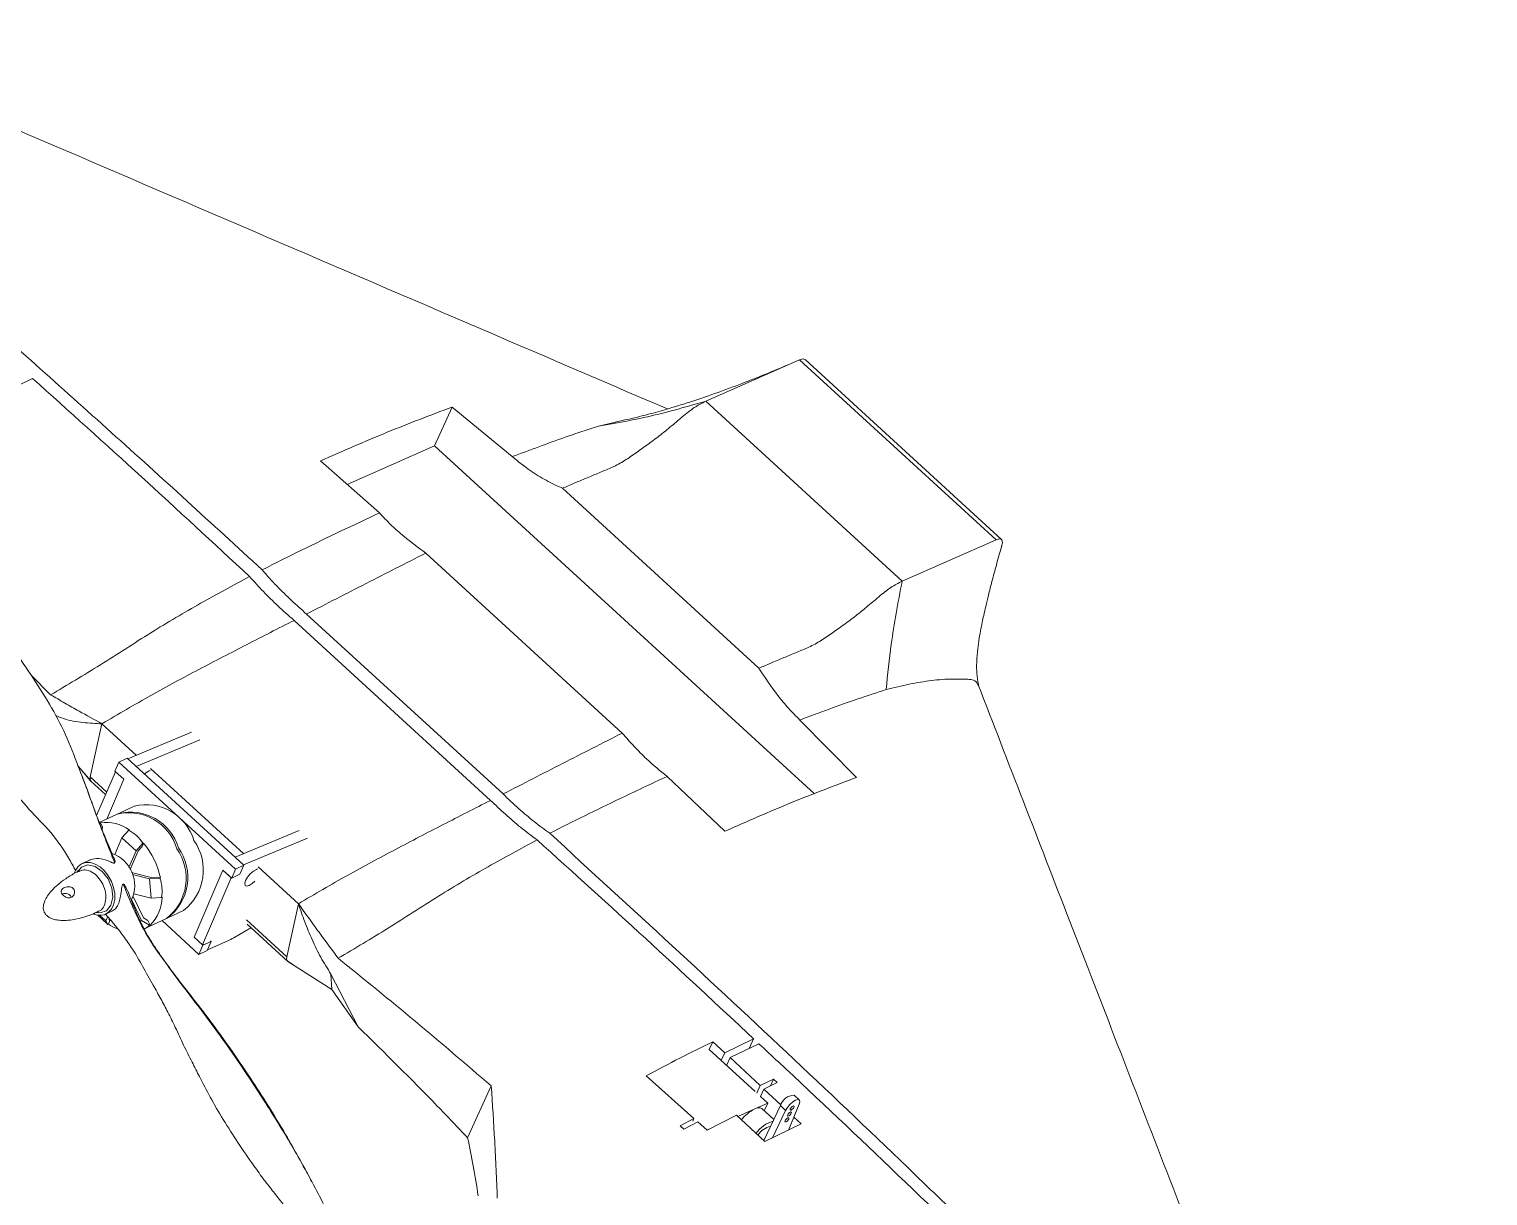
# Model space of a CAD drawing. Header units: inches. Extents: x 0 to 10.7, y 0 to 8.2.
# Drawn here: x 5.4601 to 5.5298, y 5.0253 to 5.0811 of the extents above; entities that cross this region are included whole.
import ezdxf

# ---------------------------------------------------------------- set-up
doc = ezdxf.new("R2010")
doc.units = ezdxf.units.IN
doc.header["$MEASUREMENT"] = 0

msp = doc.modelspace()

# ---------------------------------------------------------------- linework, layer by layer
at = {"color": 7, "linetype": 'Continuous', "lineweight": 15}
for p, q in [((5.4969236672, 5.0652512286), (5.4924382895, 5.063267978)), ((5.5063174024, 5.0566471705), (5.4969236672, 5.0652512286)), ((5.5065950095, 5.0566503673), (5.4971872226, 5.0652672247)), ((5.4588788801, 5.0636936293), (5.4602609287, 5.0643578907)), ((5.5018320235, 5.0546639666), (5.4924382895, 5.063267978)), ((5.4803168928, 5.0629906344), (5.4794758907, 5.061137705)), ((5.4803168928, 5.0629906344), (5.4831932384, 5.0606220501)), ((5.4873136467, 5.0620743535), (5.48812173, 5.0622660451)), ((5.4794758907, 5.061137705), (5.475298389, 5.0592906353)), ((5.4976362812, 5.0445040039), (5.4794758907, 5.061137705)), ((5.4768426508, 5.0579284316), (5.474020904, 5.0604174827)), ((5.4949829602, 5.0505042359), (5.4855892262, 5.0591082473)), ((5.5063174024, 5.0566471705), (5.5018320235, 5.0546639666)), ((5.506578167, 5.0563092875), (5.5065919265, 5.0563584191)), ((5.4790541218, 5.0560081126), (5.488447857, 5.0474040546)), ((5.4727600386, 5.0527919161), (5.4821537648, 5.0441879018)), ((5.4827510033, 5.0444924686), (5.4733572694, 5.05309648)), ((5.4611204883, 5.0492306297), (5.4601921063, 5.050178593)), ((5.463576412, 5.0478486719), (5.4630170421, 5.0453070735)), ((5.4652239809, 5.0463396054), (5.463576412, 5.0478486719)), ((5.4969425039, 5.0480286338), (5.4996483067, 5.0452843366)), ((5.4648190939, 5.0461698693), (5.4678653678, 5.0474466089)), ((5.4652172866, 5.0458051554), (5.4682636355, 5.0470818783)), ((5.4624378032, 5.0458300325), (5.4630216089, 5.0451449916)), ((5.4630367239, 5.045126593), (5.4624397586, 5.0458275421)), ((5.4643839292, 5.0460173547), (5.4641968556, 5.0455816449)), ((5.4643839292, 5.0460173547), (5.4647811119, 5.0462046481)), ((5.469966071, 5.0409044235), (5.4643839292, 5.0460173547)), ((5.4703633287, 5.0410917001), (5.4647811119, 5.0462046481)), ((5.470358142, 5.0416370247), (5.4659052619, 5.0457155862)), ((5.4630433249, 5.0451106704), (5.4637510824, 5.044462422)), ((5.4633226398, 5.0434645253), (5.4642217871, 5.0455588183)), ((5.4638051591, 5.0432960785), (5.4646199798, 5.0451941044)), ((5.4646199798, 5.0451941044), (5.4641968556, 5.0455816449)), ((5.4642217871, 5.0455588183), (5.4646199798, 5.0451941044)), ((5.4658272732, 5.0455920677), (5.4658824691, 5.0456121925)), ((5.4933523851, 5.0427111651), (5.490591915, 5.0453350619)), ((5.4651215312, 5.0439168525), (5.4643789221, 5.0435666873)), ((5.4643029823, 5.0435308189), (5.4634516725, 5.0431294037)), ((5.463477664, 5.0431009627), (5.4635036176, 5.0431132267)), ((5.4636050367, 5.042904391), (5.4635036176, 5.0431132267)), ((5.4635898712, 5.0427804411), (5.4636050367, 5.042904391)), ((5.4641908598, 5.0415990325), (5.4645316192, 5.0423888152)), ((5.4645316192, 5.0423888152), (5.4648620207, 5.042756189)), ((5.4652067061, 5.0417689356), (5.4645316192, 5.0423888152)), ((5.4648879677, 5.0427684034), (5.4648620207, 5.042756189)), ((5.469953255, 5.0414672885), (5.4729996039, 5.0427440114)), ((5.4703514398, 5.0411025716), (5.4733977966, 5.0423792975)), ((5.4640696689, 5.0416413931), (5.4639875734, 5.0418105184)), ((5.4648659388, 5.0409791499), (5.4652067061, 5.0417689356)), ((5.4653064549, 5.0417770561), (5.4649209318, 5.0408833797)), ((5.4652067061, 5.0417689356), (5.4655371076, 5.0421363094)), ((5.4654915602, 5.0419827612), (5.4653064549, 5.0417770561)), ((5.4655630546, 5.0421485237), (5.4654915602, 5.0419827612)), ((5.4655630546, 5.0421485237), (5.4655371076, 5.0421363094)), ((5.4624523166, 5.0408534752), (5.4623806188, 5.0407537547)), ((5.4629504017, 5.0413146669), (5.4626268115, 5.0411621107)), ((5.4693559482, 5.0408562375), (5.4679778046, 5.037646163)), ((5.4679786535, 5.0376480678), (5.4693559482, 5.0408562375)), ((5.4693559482, 5.0408562375), (5.4697541331, 5.0404915206)), ((5.4697790724, 5.040468697), (5.4693559482, 5.0408562375)), ((5.4697790724, 5.040468697), (5.469966071, 5.0409044235)), ((5.469966071, 5.0409044235), (5.4703633287, 5.0410917001)), ((5.4701762539, 5.040656037), (5.4703633287, 5.0410917001)), ((5.4709615015, 5.0408894672), (5.4710167051, 5.0409095949)), ((5.472970071, 5.0392446773), (5.471039423, 5.0410130054)), ((5.4649933707, 5.0407335686), (5.4659259457, 5.0405012948)), ((5.4658560361, 5.040431617), (5.4650321821, 5.040636774)), ((5.4663488877, 5.0404643786), (5.4658560361, 5.040431617)), ((5.4658560361, 5.040431617), (5.4659295477, 5.0395097584)), ((5.4659259457, 5.0405012948), (5.4662019212, 5.0405196662)), ((5.4662019212, 5.0405196662), (5.4663748426, 5.040476596)), ((5.4663488877, 5.0404643786), (5.4663748426, 5.040476596)), ((5.4683768397, 5.0372833043), (5.4697541331, 5.0404915206)), ((5.4701762539, 5.040656037), (5.4697790724, 5.040468697)), ((5.4649884823, 5.0394431694), (5.4654715625, 5.0384481771)), ((5.465562496, 5.0385668154), (5.4650650581, 5.0395913505)), ((5.4659295477, 5.0395097584), (5.4651057015, 5.0397149184)), ((5.4664224071, 5.039542523), (5.4659295477, 5.0395097584)), ((5.4664224071, 5.039542523), (5.4664483542, 5.0395547374)), ((5.4632819515, 5.038821522), (5.463414676, 5.0388127554)), ((5.4637637747, 5.0387510464), (5.4640873714, 5.0389036522)), ((5.4643939412, 5.0393152775), (5.4644035136, 5.0393446906)), ((5.4667337113, 5.03857323), (5.4674762532, 5.0389234149)), ((5.472970071, 5.0392446773), (5.4724107761, 5.0367030621)), ((5.463762685, 5.0384220347), (5.4634700432, 5.0386907736)), ((5.463762685, 5.0384220347), (5.4638520482, 5.0386290941)), ((5.4638639052, 5.0382582104), (5.463762685, 5.0384220347)), ((5.4638639052, 5.0382582104), (5.4638898588, 5.0382704744)), ((5.4639613544, 5.0384361903), (5.4638898588, 5.0382704744)), ((5.4639046935, 5.0385279266), (5.4639613544, 5.0384361903)), ((5.4654124808, 5.0384185401), (5.4654715625, 5.0384481771)), ((5.4654715625, 5.0384481771), (5.4658498293, 5.0382154127)), ((5.4657744335, 5.0384363994), (5.465562496, 5.0385668154)), ((5.4656006315, 5.0380388999), (5.4666576965, 5.0385373783)), ((5.4658757842, 5.03822763), (5.4657744335, 5.0384363994)), ((5.4658757842, 5.03822763), (5.4658498293, 5.0382154127)), ((5.4664493293, 5.0384391373), (5.4682138553, 5.0368229127)), ((5.4707020594, 5.0380957559), (5.4698739687, 5.0376180734)), ((5.470513359, 5.0382685561), (5.472451038, 5.0364937831)), ((5.4679797144, 5.0376470805), (5.4679778046, 5.037646163)), ((5.4679778046, 5.037646163), (5.4684009288, 5.0372586225)), ((5.4679786535, 5.0376480678), (5.4683768397, 5.0372833043)), ((5.4687981115, 5.0374459159), (5.4684009288, 5.0372586225)), ((5.468611113, 5.0370101893), (5.4687981115, 5.0374459159)), ((5.4695872357, 5.0374712928), (5.4686267075, 5.0370466054)), ((5.468773255, 5.0374687257), (5.4687981115, 5.0374459159)), ((5.4682138553, 5.0368229127), (5.4684009288, 5.0372586225)), ((5.4682138553, 5.0368229127), (5.468611113, 5.0370101893)), ((5.4684285448, 5.0373061284), (5.4683768397, 5.0372833043)), ((5.4724219113, 5.0365280041), (5.4727254564, 5.0363183809)), ((5.4724597936, 5.0364881694), (5.4745614439, 5.0351450461)), ((5.4745255352, 5.0358786587), (5.4758274546, 5.0333619677)), ((5.4745255352, 5.0358786587), (5.4745614439, 5.0351450461)), ((5.4745614439, 5.0351450461), (5.4758274546, 5.0333619677)), ((5.4927794386, 5.0326495294), (5.4926080682, 5.0322718275)), ((5.4927794386, 5.0326495294), (5.493346197, 5.0321237885)), ((5.493346197, 5.0321237885), (5.4947283193, 5.0327880799)), ((5.4936011602, 5.0318870506), (5.4949829593, 5.0325506911)), ((5.4947283193, 5.0327880799), (5.4945195007, 5.0323280978)), ((5.4926080682, 5.0322718275), (5.4948022749, 5.0302620387)), ((5.493346197, 5.0321237885), (5.4931769366, 5.0317507695)), ((5.4936011602, 5.0318870506), (5.4934329277, 5.0315162911)), ((5.4936011602, 5.0318870506), (5.4950382892, 5.0305507004)), ((5.4810589458, 5.0280536955), (5.4821848769, 5.0305346363)), ((5.4895925023, 5.0310136618), (5.491879302, 5.0289763927)), ((5.4950382892, 5.0305507004), (5.4948764658, 5.0301941159)), ((5.4950382892, 5.0305507004), (5.4956840638, 5.0308604033)), ((5.4952152474, 5.0303860486), (5.4950542488, 5.0300312635)), ((5.4958608875, 5.0306955079), (5.4952152474, 5.0303860486)), ((5.4952152474, 5.0303860486), (5.4960316137, 5.0296254538)), ((5.4956840638, 5.0308604033), (5.4955392915, 5.0305413509)), ((5.4956840638, 5.0308604033), (5.4958608875, 5.0306955079)), ((5.4954041919, 5.0297107339), (5.4947925429, 5.0294403116)), ((5.4954041919, 5.0297107339), (5.4950542488, 5.0300312635)), ((5.4952369149, 5.0293421574), (5.4954041919, 5.0297107339)), ((5.4964040774, 5.0284245768), (5.4969112175, 5.0296612152)), ((5.4969134805, 5.0298625461), (5.4966645902, 5.0300904666)), ((5.4912130166, 5.0286215178), (5.491879302, 5.0289763927)), ((5.491879302, 5.0289763927), (5.4918182153, 5.0288419077)), ((5.493917412, 5.0291323287), (5.4925050452, 5.0284142788)), ((5.4952723689, 5.0278811516), (5.493917412, 5.0291323287)), ((5.4947925429, 5.0294403116), (5.4939752464, 5.0290789032)), ((5.4956940957, 5.028923457), (5.4951171956, 5.0294518281)), ((5.4952215868, 5.0279279976), (5.4960118665, 5.0295929351)), ((5.4956402842, 5.0280578292), (5.4962607581, 5.029364968)), ((5.4960118665, 5.0295929351), (5.4962607581, 5.029364968)), ((5.4966574072, 5.0290423935), (5.4970088721, 5.0287149268)), ((5.4913923343, 5.0284621698), (5.4912130166, 5.0286215178)), ((5.4913971645, 5.0284647091), (5.4912565079, 5.028593542)), ((5.4920581091, 5.0288159398), (5.4913923343, 5.0284621698)), ((5.4920581091, 5.0288159398), (5.4925050452, 5.0284142788)), ((5.4927252694, 5.0285262384), (5.4924941099, 5.0284240633)), ((5.4970088721, 5.0287149268), (5.4952723689, 5.0278811516))]:
    msp.add_line(p, q, dxfattribs=at)
at = {"color": 8, "linetype": 'Continuous', "lineweight": 15}
for p, q in [((5.4638041545, 5.0445861544), (5.4630170421, 5.0453070735)), ((5.4724107761, 5.0367030621), (5.4704801202, 5.0384713873))]:
    msp.add_line(p, q, dxfattribs=at)
at = {"color": 7, "linetype": 'Continuous', "lineweight": 15, "flags": 128}
for points in [[(5.497188437, 5.0652538714), (5.4970991642, 5.0652943376), (5.4969236672, 5.0652512286)], [(5.5065788328, 5.0563356178), (5.5066295605, 5.0565056898), (5.5066025027, 5.0566406291), (5.5064928981, 5.0566903262), (5.5063174024, 5.0566471705)], [(5.4630170421, 5.0453070735), (5.463012392, 5.0451734955), (5.4630549684, 5.0451089489)], [(5.4656095998, 5.045445816), (5.4656813618, 5.0455041026), (5.4658272732, 5.0455920677)], [(5.4636919017, 5.0387224842), (5.4638780747, 5.0388208899), (5.4640274372, 5.038980518), (5.4641319339, 5.0391927956), (5.4641859246, 5.0394462126), (5.4641864741, 5.0397271938), (5.4641336943, 5.0400204759), (5.4640302307, 5.0403103629), (5.4638818082, 5.0405811367), (5.4636963306, 5.0408182505), (5.463483916, 5.0410089095), (5.4632559059, 5.041142849), (5.4630246042, 5.041212842), (5.4628025132, 5.0412150977), (5.4626016523, 5.0411495021), (5.4624327821, 5.0410195873), (5.4623049576, 5.0408323958), (5.462255986, 5.0407120463)], [(5.4640054988, 5.0391740482), (5.464095992, 5.0395536511), (5.4640493982, 5.0399945561), (5.4638727288, 5.0404296894), (5.4635929338, 5.0407928205), (5.4632526123, 5.0410286282), (5.4629036185, 5.0411012001), (5.4625989441, 5.0409995156), (5.4624653284, 5.040836756)], [(5.4708866335, 5.040318518), (5.4707577369, 5.0402070255), (5.4706118267, 5.0401190138), (5.4704925133, 5.0400896983), (5.4704179565, 5.0401234932), (5.470399536, 5.0402152396), (5.470440091, 5.0403510203), (5.470533356, 5.0405101002), (5.4706652201, 5.0406682859), (5.4708155228, 5.0408015219), (5.4709615015, 5.0408894672), (5.4709615015, 5.0408894672)], [(5.4634129716, 5.038827323), (5.4634870426, 5.0388119403), (5.4637917092, 5.0389136217), (5.4640054988, 5.0391740482)], [(5.4724107761, 5.0367030621), (5.4724060523, 5.0365694542), (5.4724287622, 5.0365351104)], [(5.4962607581, 5.029364968), (5.4963478569, 5.029509726), (5.4964681568, 5.0296527316), (5.4966044399, 5.0297733553), (5.4967370924, 5.0298542213), (5.4968469703, 5.0298837825), (5.4969182402, 5.0298576962), (5.4969407558, 5.0297797735), (5.4969112175, 5.0296612152)], [(5.4964053393, 5.0289510564), (5.496414723, 5.0289839955), (5.4964096154, 5.0290060089), (5.4963908707, 5.0290136874), (5.4963612837, 5.0290059349), (5.496325349, 5.0289838384), (5.4962886289, 5.0289508561), (5.496256594, 5.0289119398), (5.4962341154, 5.0288731086), (5.4962247316, 5.0288401695), (5.4962298392, 5.0288181561), (5.4962485853, 5.0288104309), (5.496278171, 5.0288182301), (5.4963141069, 5.0288402799), (5.496350827, 5.0288732623), (5.4963828619, 5.0289121785), (5.4964053393, 5.0289510564)], [(5.4965300018, 5.0292325639), (5.4965393764, 5.0292655466), (5.4965343529, 5.0292874996), (5.4965155991, 5.0292952218), (5.4964860134, 5.0292874226), (5.4964500774, 5.0292653728), (5.4964132823, 5.0292324072), (5.4963812552, 5.0291934939), (5.4963588529, 5.0291545993), (5.4963494692, 5.0291216602), (5.4963544939, 5.0290996606), (5.4963732465, 5.029091985), (5.4964028335, 5.0290997376), (5.4964387681, 5.029121834), (5.4964755632, 5.0291547996), (5.4965075982, 5.0291937158), (5.4965300018, 5.0292325639)], [(5.4966547302, 5.0295140982), (5.4966641139, 5.0295470373), (5.4966590813, 5.0295690339), (5.4966402616, 5.0295767292), (5.4966106746, 5.0295689767), (5.4965748136, 5.0295469101), (5.4965380198, 5.0295138979), (5.4965059836, 5.0294750283), (5.4964835813, 5.0294361336), (5.4964741304, 5.0294032143), (5.4964792301, 5.0293811979), (5.4964979827, 5.0293735224), (5.4965275697, 5.0293812749), (5.4965635056, 5.0294033247), (5.4966002994, 5.0294363369), (5.4966323278, 5.0294752035), (5.4966547302, 5.0295140982)]]:
    msp.add_lwpolyline(points, dxfattribs=at)
at = {"color": 7, "linetype": 'Continuous', "lineweight": 15}
for centre, radius, start, end in [((5.4649457358, 5.041241013), 0.0023849977704474, 16.3455415019, 104.6814845146), ((5.4656731538, 5.0415776975), 0.0024033172334254, 16.5528990258, 103.2691383536), ((5.4637832761, 5.0412846995), 0.0018497894003866, 53.3304760897, 98.6955455538), ((5.4648546789, 5.0411917862), 0.0024032151337791, 16.5516656577, 103.2715254876), ((5.4659751089, 5.0408555061), 0.0024467143148344, 307.8455331136, 35.1006860653), ((5.4635427764, 5.04013076), 0.0015993155065196, 334.170507932, 71.0801250197), ((5.4624833777, 5.0396201754), 0.0039845896936615, 12.4116075026, 39.3852573373), ((5.4651565121, 5.0404694944), 0.0024467585365544, 307.8459156501, 35.1005812321), ((5.4652526559, 5.040508974), 0.0024282014346217, 306.4545240813, 35.3026889302), ((5.4645296231, 5.0395954897), 0.0019191637908766, 314.541930574, 358.7832676849), ((5.4634774497, 5.0394717847), 0.0007793849468598, 247.3632430533, 285.9712734002), ((5.4652411811, 5.040260384), 0.0024053715678186, 235.8200712077, 247.326456965), ((5.4683561221, 5.0402297029), 0.0030206732916557, 294.051816955, 300.1646212563), ((5.4966739401, 5.0294012724), 0.0006892576263283, 90.777248376, 163.8548722583), ((5.4956794098, 5.0276937671), 0.0019588135340309, 116.9207206602, 141.7871704789), ((5.4949638529, 5.0291928183), 0.0003009984110005, 59.3730051662, 124.6902238836), ((5.4960623493, 5.0274198507), 0.0014847835355567, 105.7793921926, 145.0165208347), ((5.4957058278, 5.0277041503), 0.0009072181814059, 100.6247718251, 147.8033225698)]:
    msp.add_arc(centre, radius, start, end, dxfattribs=at)
for major_axis, ratio, start_param, end_param in [((0.002425459151258913, 0.002750225952821595), 0.6971180849, 6.088957484342115, 6.449395996881375), ((0.003660828713674569, 0.0001960194824315309), 0.7035349861, 6.121326896985509, 6.481765409524504), ((-0.002012483925098784, 0.002100580487447878), 0.1169734223, 1.987523191516476, 2.252153046505335), ((0.003220061935479634, -0.001316330792646703), 0.4349523654, 5.903697408375699, 6.100632584333165)]:
    msp.add_ellipse((5.4627872213, 5.0397641175), major_axis=major_axis, ratio=ratio, start_param=start_param, end_param=end_param, dxfattribs=at)
for points, knots in [([(5.490608232446101, 5.062900613771149), (5.476970926262146, 5.068756516147202), (5.462877018489293, 5.074808484688617), (5.448783889695577, 5.080862525258177), (5.448327313343337, 5.081058658551219)], [0, 0, 0, 0, 0.9676029106861717, 1, 1, 1, 1]), ([(5.456772919034114, 5.068260321532341), (5.459191246663984, 5.06610464894595), (5.462818981603739, 5.062870923017452), (5.467637401619961, 5.058516265527039), (5.470033515292946, 5.056309271647834), (5.471231550197963, 5.055205794908708)], [0, 0, 0, 0, 0.4999542378308063, 0.7499816958024926, 1, 1, 1, 1]), ([(5.496589833833402, 5.065103642009715), (5.496315272968628, 5.064986108998537), (5.495817227136973, 5.064772907359814), (5.495142618986818, 5.064497641558386), (5.494614789806229, 5.064288309796227), (5.494202792591122, 5.064128899431045), (5.493527438143724, 5.063872495939459), (5.492720827175672, 5.063580347512404), (5.491788900593012, 5.06326566002824), (5.491219779967647, 5.063084400685205), (5.490791237349015, 5.062954011013966), (5.490446410965457, 5.06285218684937), (5.489897826944302, 5.062697578969328), (5.489107732733705, 5.062489965505041), (5.488463547531348, 5.06234953555845), (5.488107646626972, 5.062271950502462)], [0, 0, 0, 0, 0.0987203568789106, 0.1790760029960435, 0.2418747771543481, 0.2878207685393185, 0.3270534625142528, 0.4846123999218086, 0.5750275174461043, 0.6588016331229581, 0.687418727539893, 0.727387422636398, 0.779233588571221, 0.878030471367922, 0.9999999999999999, 0.9999999999999999, 0.9999999999999999, 0.9999999999999999]), ([(5.47062963514065, 5.054890921227477), (5.46890964111287, 5.056486243073921), (5.465469328060137, 5.059677188206865), (5.461997171156799, 5.062797558309224), (5.460260928702441, 5.064357890746914)], [0, 0, 0, 0, 0.4999527663370693, 1, 1, 1, 1]), ([(5.492438289470455, 5.063267978014444), (5.492260053449647, 5.063177856189593), (5.491902494781001, 5.062997063106555), (5.491312196901262, 5.062524066740425), (5.490732992614213, 5.062023024397698), (5.490146606140004, 5.061550120268654), (5.489567761608854, 5.061133608378137), (5.48899137614085, 5.060717296685634), (5.488395965468218, 5.060312396001647), (5.487832150845417, 5.060048632230642), (5.487275059230294, 5.059819745171789), (5.486714607755697, 5.05958644357581), (5.486154188102377, 5.059352177198719), (5.485777560491267, 5.059189563136439), (5.485589226189717, 5.059108247255875)], [0, 0, 0, 0, 0.0790652758452017, 0.1586125780837305, 0.2401941404524714, 0.3207018361411407, 0.4004632152603935, 0.4809710280879774, 0.5610532053429319, 0.6485958864616761, 0.7365876615782474, 0.8244152402653261, 0.9121980648461709, 1, 1, 1, 1]), ([(5.492438289470455, 5.063267978014444), (5.491935053274712, 5.063123744308764), (5.490952262260578, 5.062842064272477), (5.489249485933606, 5.062419672922277), (5.48803667164379, 5.062203328328986), (5.487313646726101, 5.062074353486694)], [0, 0, 0, 0, 0.2976482494475771, 0.5812897152546018, 0.9999999999999999, 0.9999999999999999, 0.9999999999999999, 0.9999999999999999]), ([(5.474020904009624, 5.060417482653707), (5.475088561883485, 5.060886243561938), (5.477225977250848, 5.06182468722765), (5.479285913097381, 5.062601730913001), (5.480316892775739, 5.062990634407323)], [0, 0, 0, 0, 0.4995088414557231, 1, 1, 1, 1]), ([(5.483193238418597, 5.060622050058302), (5.484037795673023, 5.060936659199887), (5.4851557394085, 5.061353108549079), (5.486524803757121, 5.061827961517183), (5.487050735745447, 5.061992234285691), (5.487313646726101, 5.062074353486694)], [0, 0, 0, 0, 0.6070641391503829, 0.80357317143067, 1, 1, 1, 1]), ([(5.483193238418597, 5.060622050058302), (5.48347753136381, 5.060389143797288), (5.484002477905484, 5.059959082698998), (5.484812378070162, 5.059473551393936), (5.48532946047505, 5.059230399177346), (5.485589226189717, 5.059108247255875)], [0, 0, 0, 0, 0.3702258577438186, 0.6836215493016246, 1, 1, 1, 1]), ([(5.464186040536183, 5.041203482422187), (5.464031549388111, 5.041592203163721), (5.463727909878986, 5.042356201467958), (5.463289995542397, 5.043511631274487), (5.462886022490218, 5.044673460242991), (5.462395167631885, 5.045936732750176), (5.461868420393856, 5.047346729919109), (5.461080401741732, 5.048809245468999), (5.460179579914197, 5.050220458416717), (5.459206317390706, 5.051611433996229), (5.458158063648137, 5.052960250144589), (5.457107069970067, 5.054152749971505), (5.456117072724937, 5.055195215900921), (5.455171323311364, 5.056160701096444), (5.454115505339896, 5.056910635795703), (5.453413139240468, 5.057460999760663), (5.453062005393618, 5.057736143188486)], [0, 0, 0, 0, 0.0631051927122639, 0.1240280105210808, 0.1827380372371599, 0.2417997771684936, 0.321097449875841, 0.401052348625598, 0.4820966339672031, 0.5641740023876518, 0.6475763898011545, 0.7323250198715586, 0.7969580743615384, 0.8624939435312532, 0.9312566044798236, 1, 1, 1, 1]), ([(5.471231550197963, 5.055205794908708), (5.471860949057803, 5.055522812968933), (5.473119792836153, 5.056156872288391), (5.474986896586937, 5.057055967271057), (5.476224031270584, 5.057637593769251), (5.476842650801978, 5.057928431554753)], [0, 0, 0, 0, 0.3332983228318763, 0.6666210360427329, 1, 1, 1, 1]), ([(5.479054121758528, 5.056008112646746), (5.478673857265581, 5.056289311326108), (5.478101011852871, 5.05671292009453), (5.477367871905265, 5.057373082348952), (5.47701807845104, 5.057742940901441), (5.476842650801978, 5.057928431554753)], [0, 0, 0, 0, 0.4960408798244566, 0.747255522916176, 1, 1, 1, 1]), ([(5.45225954823218, 5.057465004794121), (5.452563283855589, 5.056761636137036), (5.45319191936244, 5.055305888183318), (5.454224187289813, 5.0531074990208), (5.455365650454818, 5.050865272623796), (5.456471108395169, 5.048971452787798), (5.457459025180205, 5.047407931457965), (5.458279639444163, 5.046159561446609), (5.459131337011109, 5.044931368665452), (5.460063948560059, 5.043736649293677), (5.461146758302482, 5.042699152479298), (5.461866930971003, 5.041668608934629), (5.462211627532146, 5.041029359403391), (5.462322216057974, 5.040824269851408)], [0, 0, 0, 0, 0.1164339864277851, 0.240981078383339, 0.3693219949738492, 0.5009320238024922, 0.5773401159693836, 0.6546370610002806, 0.7325089026814984, 0.8107945379525049, 0.8894793100873852, 0.9645417983567431, 1, 1, 1, 1]), ([(5.505503309178922, 5.049621133664687), (5.505468249845946, 5.04979021848965), (5.50539904057478, 5.050124002292928), (5.505382889148449, 5.05068885758819), (5.50541860619825, 5.051252346396338), (5.50549092768312, 5.051800490319643), (5.505570940232732, 5.052267181019206), (5.505651289157883, 5.052670571557917), (5.505735226094618, 5.053061014339662), (5.505833900676554, 5.053494957515796), (5.505964831266204, 5.054037572793354), (5.506133422156959, 5.054698943123028), (5.506340338086519, 5.055469879189077), (5.506496158227444, 5.056019840649612), (5.506578166984954, 5.056309287545178)], [0, 0, 0, 0, 0.0753083289832418, 0.1486632550977832, 0.2477085345860221, 0.3268316209652307, 0.3984486870109456, 0.4596268192534302, 0.5090443286927204, 0.5727274098863665, 0.6531931375878498, 0.7516389658260695, 0.869286603734984, 1, 1, 1, 1]), ([(5.479054121758528, 5.056008112646746), (5.478105245700647, 5.055524772018466), (5.476207922145425, 5.054558309063045), (5.474307343850301, 5.053583682955384), (5.473357269350596, 5.053096479974056)], [0, 0, 0, 0, 0.5001129381814212, 0.9999999999999999, 0.9999999999999999, 0.9999999999999999, 0.9999999999999999]), ([(5.461120488261936, 5.04923062970977), (5.461912753999068, 5.04970068231922), (5.463498016184034, 5.050641221070023), (5.465926668227839, 5.052234470065173), (5.468303174817065, 5.053633000969496), (5.469854097756291, 5.054471587110013), (5.47062963514065, 5.054890921227477)], [0, 0, 0, 0, 0.2498305254142955, 0.4998914707878866, 0.7499212560275003, 1, 1, 1, 1]), ([(5.472760038606897, 5.052791916128896), (5.472500437599717, 5.053021252135731), (5.472003530664615, 5.053460228291882), (5.471290206138101, 5.054158497268681), (5.470850092242762, 5.054646484120645), (5.47062963514065, 5.054890921227477)], [0, 0, 0, 0, 0.3531614228049128, 0.6759926015221167, 1, 1, 1, 1]), ([(5.471231550197963, 5.055205794908708), (5.471463974166359, 5.054946112291927), (5.471919071152737, 5.05443764159879), (5.472632584830104, 5.05373907262854), (5.473115455660253, 5.053310901141851), (5.473357269350596, 5.053096479974056)], [0, 0, 0, 0, 0.3425713148604212, 0.6707706356154329, 1, 1, 1, 1]), ([(5.501832023452163, 5.054663966624194), (5.501653787471075, 5.054573844691163), (5.501296228882104, 5.054393051391108), (5.500705930396864, 5.053920056674184), (5.500126728460128, 5.053419007929912), (5.499540328953778, 5.05294612396594), (5.498961516362749, 5.052529524943538), (5.498385092590623, 5.052113312379209), (5.497789710056208, 5.051708318146789), (5.49722588432383, 5.051444580327042), (5.496668795010972, 5.051215684644324), (5.496108342710737, 5.050982389257414), (5.495547924454203, 5.050748106845217), (5.495171295129719, 5.050585532032781), (5.494982960171425, 5.050504235865625)], [0, 0, 0, 0, 0.0790651744765795, 0.1586123747284859, 0.2401938325025043, 0.3207014249732425, 0.4004644929539984, 0.4809705193984355, 0.5610539546484259, 0.6485965235297703, 0.736588185833164, 0.8244156519175792, 0.9121983639531391, 0.9999999999999999, 0.9999999999999999, 0.9999999999999999, 0.9999999999999999]), ([(5.501832023452163, 5.054663966624194), (5.501731372032557, 5.054150956265642), (5.501534805608421, 5.053149076589035), (5.501261679501346, 5.051417306881146), (5.501137149277879, 5.05020418367496), (5.501062910953856, 5.049480983867284)], [0, 0, 0, 0, 0.2976520814133815, 0.581297367775081, 1, 1, 1, 1]), ([(5.472760038606897, 5.052791916128896), (5.472004550493805, 5.052406771867231), (5.470493523533484, 5.05163645747988), (5.468215306305405, 5.050449971244536), (5.465923660229247, 5.049230903603432), (5.464358756495919, 5.048309373644042), (5.463576412033778, 5.047848671911998)], [0, 0, 0, 0, 0.2500137017705883, 0.5000441929909956, 0.7500564101176593, 1, 1, 1, 1]), ([(5.494982960171425, 5.050504235865625), (5.495275515356033, 5.050060562025946), (5.495717577167017, 5.049390154282813), (5.496390692533411, 5.048579039048907), (5.496758001094488, 5.048212666457742), (5.496942503923862, 5.048028633775581)], [0, 0, 0, 0, 0.4933839740797089, 0.7455216129047337, 1, 1, 1, 1]), ([(5.501062910953856, 5.049480983867284), (5.501436394330073, 5.049573150011438), (5.502184121321228, 5.049757669907216), (5.503242185020933, 5.049928982565211), (5.50401154830566, 5.049994512928428), (5.504506193409333, 5.049981156737416), (5.504752674913779, 5.04997966400904), (5.504958749935419, 5.049979704682854), (5.505111529323798, 5.049967223943843), (5.505308974813325, 5.049922997712178), (5.505430193992672, 5.049790963819475), (5.505491109603144, 5.049662916228727), (5.505503022013874, 5.04962188774072), (5.505503084619285, 5.049621672116411)], [0, 0, 0, 0, 0.2140126575482907, 0.4284609454863101, 0.6428142315660681, 0.7070995409203645, 0.7719104246794579, 0.8114775910804213, 0.8475251861494404, 0.8819209284939862, 0.9681909600154369, 0.9998328282954544, 1, 1, 1, 1]), ([(5.463576412033778, 5.047848671911998), (5.463211849688075, 5.048050058378262), (5.462619621359272, 5.048377208924018), (5.461801243618798, 5.048839441192889), (5.461347458543997, 5.049100251930303), (5.461120561985238, 5.049230659610267)], [0, 0, 0, 0, 0.4446411592752292, 0.7223156581528967, 1, 1, 1, 1]), ([(5.496942503923862, 5.048028633775581), (5.49740737072517, 5.048203968006383), (5.498337300764204, 5.048554710558093), (5.499715523039793, 5.049047201030799), (5.500613712641243, 5.0493363673718), (5.501062910953856, 5.049480983867284)], [0, 0, 0, 0, 0.3331882397249795, 0.6665172731220459, 1, 1, 1, 1]), ([(5.529828311405466, 4.986852609091558), (5.528936665879685, 4.989152782387555), (5.527158762432605, 4.993739230604461), (5.524514492000188, 5.000558968649301), (5.52191701163971, 5.007258318521628), (5.519381514493973, 5.013797865348709), (5.516908578219667, 5.020177273831592), (5.514498227718099, 5.026395978693928), (5.512150937975589, 5.032453578249376), (5.509866820552015, 5.038349321102145), (5.507645646204607, 5.044083563988474), (5.506187889945354, 5.047847729658354), (5.505469002985579, 5.049704013654619)], [0, 0, 0, 0, 0.1095768273188285, 0.2184915567646994, 0.3248977920867631, 0.4288032639070765, 0.5302126228447352, 0.629132849829235, 0.7255663844212479, 0.8195198235823241, 0.9109968868246051, 0.9999999999999999, 0.9999999999999999, 0.9999999999999999, 0.9999999999999999]), ([(5.461349643370884, 5.048251393619093), (5.461482978072263, 5.048196809733063), (5.461922616417746, 5.0480168328096), (5.462672709497213, 5.047892061630931), (5.46327388092296, 5.047863197421594), (5.463576412033778, 5.047848671911998)], [0, 0, 0, 0, 0.1777955735360263, 0.5862371233826921, 1, 1, 1, 1]), ([(5.488447857017749, 5.047404054593185), (5.487498981399527, 5.046920710244672), (5.485601660052381, 5.045954240527415), (5.48370107869635, 5.044979652291929), (5.482751003332305, 5.044492468583806)], [0, 0, 0, 0, 0.5001132884786976, 1, 1, 1, 1]), ([(5.490591915029732, 5.045335061935343), (5.490260755532666, 5.045603931873242), (5.489719388132798, 5.046043470586377), (5.489015419810459, 5.046762801543632), (5.488637296637104, 5.047190048959777), (5.488447855740237, 5.047404101256495)], [0, 0, 0, 0, 0.4401255820307798, 0.719501159020914, 1, 1, 1, 1]), ([(5.46417314112062, 5.041376074367823), (5.464160605421456, 5.04140397817608), (5.464054725162435, 5.041639662074312), (5.463883877544748, 5.042055013836685), (5.46365439608132, 5.042613848124968), (5.463450056955353, 5.043131953216936), (5.463246959252492, 5.04365615783065), (5.463054615016716, 5.044185220138406), (5.462852002225855, 5.044755653461345), (5.462669190855127, 5.045232449837289), (5.462551544549968, 5.045536068912021), (5.462513820024979, 5.045633427561375)], [0, 0, 0, 0, 0.020299188221842, 0.1714530062359046, 0.2992429994335598, 0.422781281630197, 0.5397715593190957, 0.6689848783544295, 0.788532750848729, 0.9321908026428798, 1, 1, 1, 1]), ([(5.484980815703229, 5.042612378625987), (5.485540354768132, 5.042895320808841), (5.486659479783803, 5.043461228883327), (5.488526440235671, 5.044360135817966), (5.489834121636084, 5.044977375376703), (5.490591915029732, 5.045335061935343)], [0, 0, 0, 0, 0.2960080896060082, 0.5920409828333902, 1, 1, 1, 1]), ([(5.499648306689878, 5.04528433661925), (5.498619419079006, 5.044896232223144), (5.496559577738299, 5.044119244074819), (5.49442216394853, 5.043180838526756), (5.493352385089735, 5.042711165119997)], [0, 0, 0, 0, 0.4994984761885097, 1, 1, 1, 1]), ([(5.482751003332305, 5.044492468583806), (5.483002821371494, 5.044254581737844), (5.483488759097473, 5.043795527281945), (5.48423231125036, 5.043163429288072), (5.48473097720381, 5.042796310291312), (5.484980815703229, 5.042612378625987)], [0, 0, 0, 0, 0.3492579773932716, 0.673969298861966, 0.9999999999999999, 0.9999999999999999, 0.9999999999999999, 0.9999999999999999]), ([(5.482153764753765, 5.044187901755822), (5.481398281384794, 5.043802732129005), (5.479887263932628, 5.043032367019635), (5.477609027162901, 5.041845997598319), (5.475317420161529, 5.040626809736844), (5.473752448589076, 5.039705345624833), (5.472970071014676, 5.039244677284563)], [0, 0, 0, 0, 0.2500133258682845, 0.5000434346758994, 0.7500562874310666, 1, 1, 1, 1]), ([(5.484378825645102, 5.042297521707571), (5.484114204255794, 5.042495010397616), (5.483600163826488, 5.042878642164037), (5.482859496134904, 5.043517054567944), (5.482389233518635, 5.043964072175662), (5.482153764753765, 5.044187901755822)], [0, 0, 0, 0, 0.3462831113552106, 0.6726724536063244, 1, 1, 1, 1]), ([(5.474869752489691, 5.036637260090361), (5.475662048513907, 5.037107329982101), (5.477247368271955, 5.038047901516301), (5.47967591138001, 5.03964103262117), (5.48205246229557, 5.041039584474383), (5.483603321193105, 5.041878182258785), (5.484378825645102, 5.042297521707571)], [0, 0, 0, 0, 0.2498308502963359, 0.4998911657239724, 0.7499213964077938, 1, 1, 1, 1]), ([(5.494728319330924, 5.032788079858107), (5.493011527475463, 5.034390503519335), (5.489577764677804, 5.037595517998234), (5.486111865576935, 5.040730132642871), (5.484378825645102, 5.042297521707571)], [0, 0, 0, 0, 0.4999739226693364, 0.9999999999999999, 0.9999999999999999, 0.9999999999999999, 0.9999999999999999]), ([(5.484980815703229, 5.042612378625987), (5.486933931034755, 5.040824871948478), (5.490840448111192, 5.037249596465655), (5.496668104618057, 5.031813278827084), (5.502466951577277, 5.026310017999038), (5.506288547774341, 5.022550254925545), (5.508199604171301, 5.020670119269618)], [0, 0, 0, 0, 0.2498892993700507, 0.4998152436012304, 0.749873814739349, 1, 1, 1, 1]), ([(5.463684882854274, 5.039151116367553), (5.463720362996569, 5.039258977025549), (5.463791321943896, 5.039474694276223), (5.463742254489017, 5.039883497011606), (5.463582890423424, 5.040278863403726), (5.463326420252671, 5.04061190869911), (5.463017778390769, 5.040822811905654), (5.462723904776649, 5.040897051047171), (5.462574782839002, 5.040829929085732), (5.46251309867665, 5.040802164143618)], [0, 0, 0, 0, 0.1491394816845377, 0.2982733422306313, 0.4473944062586934, 0.596547948791222, 0.7456593320724816, 0.8947921995878708, 0.9999999999999999, 0.9999999999999999, 0.9999999999999999, 0.9999999999999999]), ([(5.462952730684673, 5.041310748511054), (5.46295951243217, 5.041315778456823), (5.46298407948187, 5.041333999561017), (5.463136979999571, 5.041381845106996), (5.463416156772638, 5.041431407694044), (5.463726583460406, 5.041353459878306), (5.463921543035353, 5.041273046707985), (5.463997065201553, 5.041239347626071), (5.464055965226772, 5.041213638799513), (5.464100233188113, 5.041196539773829), (5.464135039387779, 5.04118840750012), (5.464157327868498, 5.041188244969453), (5.464174704867621, 5.041193514420623), (5.464182267217367, 5.041200164360473), (5.464186040536183, 5.041203482422187)], [0, 0, 0, 0, 0.0218698577864004, 0.0792241061012537, 0.3996214071191741, 0.7201229759559294, 0.8008403753273844, 0.8563514878464344, 0.8949677044958814, 0.9346576717334103, 0.9533780115239241, 0.9689290201928042, 0.9844967878100396, 1, 1, 1, 1]), ([(5.464186040536183, 5.041203482422187), (5.464191363184079, 5.041213378648351), (5.464211339410598, 5.041250519796785), (5.464199639018668, 5.041318120818687), (5.464173242343239, 5.041358095919532), (5.464163916727436, 5.041372218623473)], [0, 0, 0, 0, 0.1902221829251366, 0.7139156092779886, 1, 1, 1, 1]), ([(5.462509200790976, 5.040811726836057), (5.462450574260732, 5.040786116837388), (5.462217972665524, 5.040684508802271), (5.461866507672114, 5.040467271842901), (5.461478767720057, 5.040179623872393), (5.461187291125088, 5.039901263902841), (5.460980526902855, 5.039642853517371), (5.460851196511946, 5.039414036738717), (5.460787843070301, 5.039226863876455), (5.46077065267689, 5.039082189676923), (5.460777039398895, 5.03895785476513), (5.460805853170155, 5.038880596273867), (5.460821977869434, 5.038837361046965)], [0, 0, 0, 0, 0.0717231518243401, 0.2845626281875328, 0.4607485237323865, 0.6090918000928178, 0.7274834872731201, 0.8180280051200362, 0.8849770856182552, 0.9261280868573772, 0.9586599624936755, 1, 1, 1, 1]), ([(5.464596055482819, 5.040180007404243), (5.464590942010179, 5.040180038332709), (5.464581103944019, 5.040180097837534), (5.464566366920924, 5.040168720719585), (5.464549965699963, 5.040140996785009), (5.4645297095239, 5.040079937255777), (5.464507938215317, 5.039891361600603), (5.46448030633489, 5.039621562517467), (5.464426825185781, 5.039428739291507), (5.464403513571866, 5.039344690600103)], [0, 0, 0, 0, 0.0230038786837582, 0.0442583145348162, 0.0741047124031186, 0.1385631907981208, 0.2560438058970941, 0.6757208875326769, 0.9999999999999999, 0.9999999999999999, 0.9999999999999999, 0.9999999999999999]), ([(5.464596055482819, 5.040180007404243), (5.464779149256787, 5.039728228370218), (5.465147542877037, 5.038819226877219), (5.465831260501668, 5.037490897881752), (5.46668129753738, 5.036343742892464), (5.467571238399275, 5.035128833618748), (5.468503232495333, 5.033938542942006), (5.469391581052762, 5.032722108174827), (5.470449719849414, 5.031191679497673), (5.471647393072927, 5.029341373292829), (5.472965083909776, 5.027182247816241), (5.474114162942762, 5.025038928525415), (5.474789418429422, 5.023605151518606), (5.475115682918281, 5.022912390731755)], [0, 0, 0, 0, 0.0714038281126299, 0.1436679913672474, 0.2194242602489258, 0.2947884244437337, 0.3697571786435626, 0.4441771878793797, 0.5177359430805911, 0.6444395598757208, 0.7679983403542744, 0.8879033130511857, 0.9999999999999999, 0.9999999999999999, 0.9999999999999999, 0.9999999999999999]), ([(5.46476736282683, 5.039905901268708), (5.464749010557038, 5.039967197369384), (5.464723827562008, 5.040051307913536), (5.464655681640369, 5.040136429247906), (5.464622066720185, 5.040171358997995), (5.464602933246909, 5.040177720634986), (5.464596055482819, 5.040180007404243)], [0, 0, 0, 0, 0.586807438139293, 0.8052174998197889, 0.9299830163669258, 1, 1, 1, 1]), ([(5.461716910173781, 5.039653615116623), (5.461743166170376, 5.039631363984824), (5.461795657160449, 5.039586879520708), (5.461895225359115, 5.03954123831479), (5.461997778645099, 5.039522952785116), (5.462094853615342, 5.039538213126405), (5.462177425457623, 5.039585292543956), (5.4622409925404, 5.039660243619904), (5.462276554101742, 5.039758099843537), (5.46227251573124, 5.039864224329746), (5.462226811579566, 5.039955946555639), (5.462153131694369, 5.040018875631975), (5.462063805839303, 5.040054225679507), (5.461961833393193, 5.040064729123173), (5.461851275828109, 5.040048572996662), (5.461745676648482, 5.040004995346427), (5.46166606093593, 5.039940665047685), (5.461626471464694, 5.039867315690437), (5.461625982962337, 5.039792584135333), (5.461656543744279, 5.039719523604787), (5.461697455865488, 5.039674855465911), (5.461716910173781, 5.039653615116623)], [0, 0, 0, 0, 0.0523051492576642, 0.1045684577407184, 0.1567212600172359, 0.2076357761678528, 0.2580029768931931, 0.3112726622293217, 0.3694505411392969, 0.4292932152009702, 0.4839317411632953, 0.531829686145765, 0.5776286889622063, 0.6263326108314206, 0.6807880494577109, 0.7402282999332913, 0.7989777621025002, 0.852306775988827, 0.9026296230945777, 0.9536989705009825, 1, 1, 1, 1]), ([(5.4616699213947, 5.039710124291688), (5.461678330955171, 5.03971282165729), (5.461721810440173, 5.039726767697355), (5.461813336025477, 5.03974046643112), (5.461924766479338, 5.039731565283557), (5.462016841340605, 5.039691226867439), (5.46208089950678, 5.039630386507951), (5.462100377253232, 5.039578261882461), (5.462109762925943, 5.039553144773751)], [0, 0, 0, 0, 0.0525824234912608, 0.271863993513193, 0.4936017317875721, 0.6659202336581065, 0.8390181659774489, 1, 1, 1, 1]), ([(5.466614512686442, 5.036438000776142), (5.46661107073855, 5.036443090667745), (5.466555016656955, 5.036525982451135), (5.466415943669608, 5.036723278149691), (5.466185958175821, 5.03705099044724), (5.465860716854237, 5.037540821589116), (5.465470364040911, 5.038252560918437), (5.465098719307521, 5.039083376540516), (5.46488272026477, 5.039664097978639), (5.46478962290213, 5.039914393691197)], [0, 0, 0, 0, 0.0050748652238591, 0.0826470702771425, 0.1886675925869029, 0.3215701498764363, 0.5377758329590041, 0.8007775851628467, 0.9999999999999999, 0.9999999999999999, 0.9999999999999999, 0.9999999999999999]), ([(5.460821977869434, 5.038837361046965), (5.46084977671291, 5.038790652938825), (5.460890785711745, 5.03872174889417), (5.460984683048473, 5.038637601284751), (5.461096803170474, 5.03856569975396), (5.461269645412236, 5.038498763446857), (5.461502321603741, 5.038452640999513), (5.461804642445871, 5.03844022152977), (5.462178188021131, 5.038474432645089), (5.462615207328829, 5.038569314900261), (5.463040664795456, 5.03870402513951), (5.463307363837313, 5.038830434522515), (5.463418579665384, 5.038883148338466)], [0, 0, 0, 0, 0.0485785482133545, 0.0716633276062176, 0.1173851640816095, 0.1769167704360826, 0.2581661733909228, 0.3654438076088932, 0.5022990500341856, 0.6691569048084635, 0.8620355418708624, 1, 1, 1, 1]), ([(5.463414755503012, 5.0388927409314), (5.463442261264228, 5.038900046298886), (5.46356318570894, 5.038932163116143), (5.463631842725591, 5.039055688421413), (5.463684882854274, 5.039151116367553)], [0, 0, 0, 0, 0.227462373555363, 1, 1, 1, 1]), ([(5.46374139251886, 5.038756972965876), (5.463837260780631, 5.038647582791346), (5.464052256160671, 5.038402262998209), (5.464335882904082, 5.038049416959292), (5.46459886149325, 5.037705501511158), (5.46482186719647, 5.037396174791738), (5.465141282549701, 5.036920817292202), (5.4655385404131, 5.036234689474905), (5.465980635144319, 5.035433352700762), (5.466388443494517, 5.034706997938335), (5.466745501375925, 5.034037650243189), (5.467105104778899, 5.033299141194658), (5.467470541124857, 5.032492076643374), (5.467866557013349, 5.031709704391658), (5.468287825862613, 5.03087949763579), (5.468766612313749, 5.029954824076212), (5.469384073252443, 5.028901622504866), (5.470082238571459, 5.027803830287989), (5.470738337590165, 5.026845030994068), (5.471311652189732, 5.026065416571117), (5.471775778598338, 5.025471985929149), (5.472177199057128, 5.024954193168743), (5.472587180621054, 5.024454669283538), (5.473058528441004, 5.023952753443094), (5.473671466800379, 5.023357986195379), (5.47413785157651, 5.022917742469244), (5.474393977550887, 5.02267597245639)], [0, 0, 0, 0, 0.0218368012515583, 0.0489714875109245, 0.0680259100122843, 0.0869532999693688, 0.106282857614006, 0.1540496942095587, 0.2059582161579016, 0.2434948023370679, 0.2792769835024292, 0.3197700861227262, 0.3663852704638353, 0.4119934646272136, 0.4511486576347087, 0.5068937822783818, 0.5699110843805403, 0.6371106315666709, 0.7066267785815484, 0.7514557747436986, 0.7893839712341447, 0.8274556878707345, 0.8555324953064645, 0.8934405971908588, 0.9414804421788392, 0.9999999999999999, 0.9999999999999999, 0.9999999999999999, 0.9999999999999999]), ([(5.464393941154992, 5.039315277474168), (5.464389341989575, 5.039302125137298), (5.464352286908753, 5.03919615788852), (5.464262940691884, 5.039020057801787), (5.464145244630377, 5.038945635884008), (5.464085050183839, 5.038907573555552)], [0, 0, 0, 0, 0.0647487762069895, 0.5216753299285201, 1, 1, 1, 1]), ([(5.472970071014676, 5.039244677284563), (5.473067459867438, 5.038956992127572), (5.4732627583241, 5.038380083522834), (5.473616750907028, 5.037524583242853), (5.474024270616217, 5.036676073518105), (5.474357691748943, 5.036145665140501), (5.474525535211573, 5.035878658733386)], [0, 0, 0, 0, 0.2451221960451136, 0.491555093039702, 0.7440499555520681, 0.9999999999999999, 0.9999999999999999, 0.9999999999999999, 0.9999999999999999]), ([(5.474869752489691, 5.036637260090361), (5.474586197299409, 5.037021480992888), (5.474125557517724, 5.037645653777328), (5.473493532086373, 5.038516159555327), (5.473144566515158, 5.039001826244347), (5.472970071014676, 5.039244677284563)], [0, 0, 0, 0, 0.4446179670817497, 0.7222887476940174, 1, 1, 1, 1]), ([(5.482184876921404, 5.030534636280541), (5.480974774333543, 5.031575067127834), (5.478554348730196, 5.033656118343293), (5.476098026653769, 5.035643454737036), (5.474869753767202, 5.036637213427049)], [0, 0, 0, 0, 0.4999544651105221, 0.9999999999999999, 0.9999999999999999, 0.9999999999999999, 0.9999999999999999]), ([(5.46690160833922, 5.036049389981586), (5.466862725705909, 5.036102433479363), (5.466777696585947, 5.03621842978804), (5.466685611393956, 5.036345958083586), (5.466634142205305, 5.036410929157866), (5.466627050514119, 5.036419881208733)], [0, 0, 0, 0, 0.4207917703492583, 0.9201936924711984, 1, 1, 1, 1]), ([(5.473594738305855, 5.025960709365789), (5.473577128770317, 5.02599580712909), (5.473435671653943, 5.026277746898437), (5.473143416656638, 5.026810783199378), (5.472721055660021, 5.027578306619461), (5.472145137231973, 5.028582519174462), (5.471425438348602, 5.029750353162498), (5.470598986282005, 5.03102527543644), (5.46976814681487, 5.032242925635781), (5.468895420114603, 5.033455754031527), (5.467941975164071, 5.034714769636935), (5.467253067590603, 5.035567846644999), (5.466921574688166, 5.036022033574683), (5.46690160833922, 5.036049389981586)], [0, 0, 0, 0, 0.0096357294583312, 0.077403660103568, 0.1490639074566567, 0.2246239526802936, 0.3613734521300105, 0.4864205709834971, 0.5990348781087905, 0.7255815638339556, 0.8570222866886681, 0.9913882231133443, 0.9999999999999999, 0.9999999999999999, 0.9999999999999999, 0.9999999999999999]), ([(5.475827454580513, 5.033361967743522), (5.477093911230871, 5.032112307177629), (5.478855164640675, 5.03037441197833), (5.480575612705106, 5.028562674835439), (5.48105894583726, 5.028053695456162)], [0, 0, 0, 0, 0.719065549175601, 1, 1, 1, 1]), ([(5.492779438633487, 5.032649529413006), (5.492254513254837, 5.032392127335813), (5.491204010079464, 5.031877003262113), (5.490129893912059, 5.031301561405035), (5.489592502286862, 5.031013661786573)], [0, 0, 0, 0, 0.4996894735379358, 1, 1, 1, 1]), ([(5.507299112544959, 5.020774291458414), (5.505413081153831, 5.022614731021661), (5.501640533115447, 5.026296083673983), (5.497517175667254, 5.03018576991851), (5.495293344661349, 5.032261040603976), (5.494982959274539, 5.03255069107325)], [0, 0, 0, 0, 0.4624252152787914, 0.9249694077238603, 1, 1, 1, 1]), ([(5.482477247256452, 5.02516294759058), (5.482439412615933, 5.026079243567882), (5.482363706785971, 5.027912720680392), (5.482244506058658, 5.029660383170923), (5.482184876921404, 5.030534636280541)], [0, 0, 0, 0, 0.4997586122292284, 1, 1, 1, 1]), ([(5.48105894583726, 5.028053695456162), (5.481151249066397, 5.027611608491205), (5.481336070469408, 5.02672640508198), (5.481489158137378, 5.025762623000497), (5.481565790990783, 5.025280171527144)], [0, 0, 0, 0, 0.4994185069207557, 1, 1, 1, 1])]:
    msp.add_open_spline(points, degree=3, knots=knots, dxfattribs=at)

doc.saveas('drawing.dxf')
